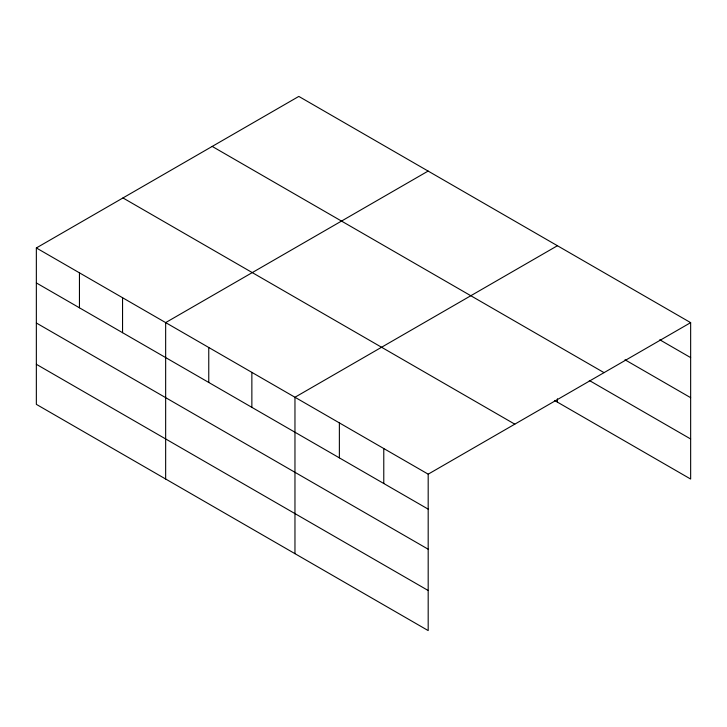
<?xml version="1.0" encoding="UTF-8"?>
<svg xmlns="http://www.w3.org/2000/svg" width="727" height="727" viewBox="0 0 727 727"><rect width="100%" height="100%" fill="white"/><g stroke="black" fill="none" stroke-linecap="round" stroke-linejoin="round"><path stroke-width="1.09" d="M36.35 247.952L428.185 474.168L428.185 630.582L36.35 404.357L36.35 247.952L298.815 96.418L690.65 322.643L690.65 479.048L554.492 400.441M428.121 171.072L165.656 322.606L165.656 479.011M557.427 245.726L294.962 397.26L294.962 553.665M428.185 474.168L690.65 322.643M659.762 339.773L690.65 357.611M625.002 359.783L690.65 397.687M212.202 146.418L604.037 372.642M589.288 380.457L690.65 438.981M122.963 197.944L514.798 424.168M36.35 282.921L428.185 509.145M36.35 322.997L428.185 549.221M36.35 364.291L428.185 590.506M557.427 398.796L557.427 402.14M383.774 448.532L383.774 483.51M339.373 422.896L339.373 457.865M251.86 372.369L251.86 407.347M208.758 347.488L208.758 382.457M122.554 297.716L122.554 332.693M79.452 272.834L79.452 307.803"/></g></svg>
